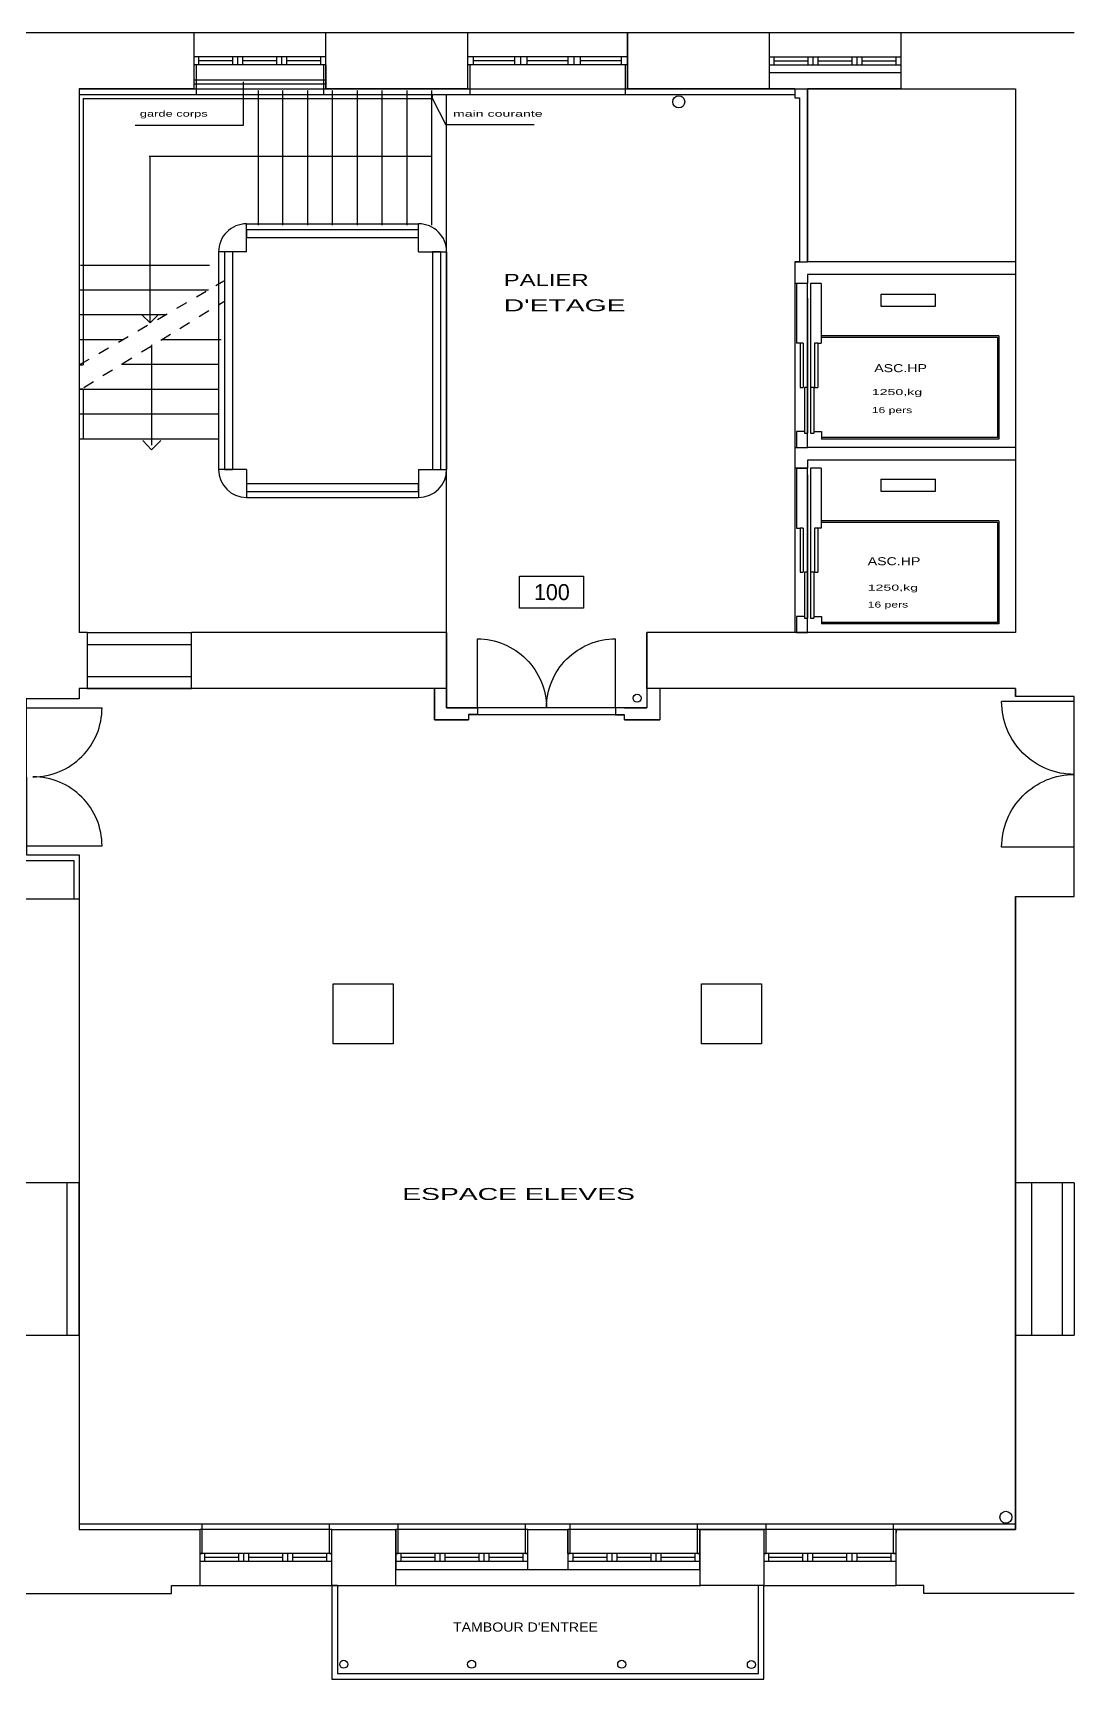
# Model space of a CAD drawing. Extents: x -18.1 to 35.5, y -13.5 to 10.2.
# Drawn here: x -0.51 to 12.5, y -12.62 to 7.95 of the extents above; entities that cross this region are included whole.
import ezdxf

# ---------------------------------------------------------------- set-up
doc = ezdxf.new("R2010")
doc.units = 0
doc.header["$MEASUREMENT"] = 0
doc.linetypes.add('_DASHED', pattern=[0.282222, 0.141111, -0.141111])
doc.linetypes.add('TRAIT_PLEIN', pattern=[0])
for name, color, linetype in [('ASCENSEURS', 1, 'TRAIT_PLEIN'), ('CLOIS1', 2, 'TRAIT_PLEIN'), ('ESCALIERS', 3, 'TRAIT_PLEIN'), ('MURS1', 7, 'TRAIT_PLEIN'), ('PORTE', 3, 'TRAIT_PLEIN'), ('SPACES', 150, 'TRAIT_PLEIN'), ('TEXTES', 6, 'TRAIT_PLEIN'), ('VITRE', 1, 'TRAIT_PLEIN')]:
    doc.layers.add(name, color=color, linetype=linetype)

msp = doc.modelspace()

# ---------------------------------------------------------------- linework, layer by layer
at = {"layer": 'ASCENSEURS'}
for p, q in [((9.16797, 4.818), (9.02909, 4.818)), ((9.02909, 4.818), (9.02909, 4.06907)), ((9.02909, 4.8108), (9.02909, 4.06907)), ((9.16797, 2.768), (9.16797, 4.818)), ((9.33933, 4.818), (9.20433, 4.818)), ((9.20433, 4.818), (9.20433, 2.96791)), ((9.33933, 4.818), (9.33933, 4.06907)), ((9.16797, 4.63275), (9.16797, 3.04063)), ((10.08364, 4.68423), (10.08364, 4.53423)), ((10.08364, 4.68423), (10.76471, 4.68423)), ((10.08364, 4.53423), (10.76471, 4.53423)), ((10.76471, 4.53423), (10.76471, 4.68423)), ((9.33933, 4.16291), (9.33933, 4.14291)), ((11.55906, 4.16291), (9.33933, 4.16291)), ((11.53906, 4.14291), (9.33933, 4.14291)), ((11.53906, 4.14291), (11.53906, 2.8929)), ((11.55906, 4.16291), (11.55906, 2.8729)), ((9.07433, 4.06907), (9.02909, 4.06907)), ((9.11433, 4.06907), (9.07433, 4.06907)), ((9.07433, 4.06907), (9.07433, 3.51851)), ((9.11433, 4.06907), (9.11433, 3.51851)), ((9.29468, 4.06907), (9.25468, 4.06907)), ((9.25468, 4.06907), (9.25468, 3.51851)), ((9.29468, 4.06907), (9.29468, 3.51851)), ((9.29468, 4.06907), (9.33933, 4.06907)), ((9.07433, 3.51851), (9.11433, 3.51851)), ((9.16797, 3.51851), (9.12797, 3.51851)), ((9.12797, 3.51851), (9.12797, 2.9455)), ((9.16797, 3.51851), (9.16797, 2.9455)), ((9.24433, 3.51851), (9.20433, 3.51851)), ((9.20433, 3.51851), (9.20433, 2.9455)), ((9.24433, 3.51851), (9.24433, 2.9455)), ((9.25468, 3.51851), (9.29468, 3.51851)), ((9.12797, 2.96791), (9.02909, 2.96791)), ((9.02909, 2.96791), (9.02909, 2.768)), ((9.12797, 2.9455), (9.16797, 2.9455)), ((9.20433, 2.9455), (9.24433, 2.9455)), ((9.24385, 2.96791), (9.34311, 2.96791)), ((9.34311, 2.96791), (9.34311, 2.8929)), ((9.34311, 2.8929), (9.34311, 2.8729)), ((11.53906, 2.8929), (9.34311, 2.8929)), ((9.02909, 2.768), (9.16797, 2.768)), ((11.55906, 2.8729), (9.34311, 2.8729)), ((9.16797, 2.50645), (9.02909, 2.50645)), ((9.02909, 2.50645), (9.02909, 1.75808)), ((9.16797, 0.45701), (9.16797, 2.507)), ((9.33933, 2.507), (9.20433, 2.507)), ((9.20433, 2.507), (9.20433, 0.65691)), ((9.33933, 2.507), (9.33933, 1.75808)), ((9.16797, 2.42447), (9.16797, 0.83235)), ((10.08364, 2.37323), (10.08364, 2.22323)), ((10.08364, 2.37323), (10.76471, 2.37323)), ((10.76471, 2.22323), (10.76471, 2.37323)), ((10.08364, 2.22323), (10.76471, 2.22323)), ((9.33933, 1.85191), (9.33933, 1.83191)), ((11.55906, 1.85191), (9.33933, 1.85191)), ((11.55906, 1.85191), (11.55906, 0.56191)), ((9.02909, 1.75808), (9.07433, 1.75808)), ((9.11433, 1.75808), (9.07433, 1.75808)), ((9.07433, 1.75808), (9.07433, 1.20752)), ((9.11433, 1.75808), (9.11433, 1.20752)), ((9.33933, 1.75808), (9.25468, 1.75808)), ((9.25468, 1.75808), (9.25468, 1.20752)), ((9.29468, 1.75808), (9.29468, 1.20752)), ((11.53906, 1.83191), (9.33933, 1.83191)), ((11.53906, 1.83191), (11.53906, 0.58191)), ((9.07433, 1.20752), (9.11433, 1.20752)), ((9.16797, 1.20752), (9.12797, 1.20752)), ((9.12797, 1.20752), (9.12797, 0.6345)), ((9.16797, 1.20752), (9.16797, 0.6345)), ((9.24433, 1.20752), (9.20433, 1.20752)), ((9.20433, 1.20752), (9.20433, 0.6345)), ((9.24433, 1.20752), (9.24433, 0.6345)), ((9.25468, 1.20752), (9.29468, 1.20752)), ((9.12797, 0.65691), (9.02909, 0.65691)), ((9.02909, 0.65691), (9.02909, 0.45701)), ((9.12797, 0.6345), (9.16797, 0.6345)), ((9.20433, 0.6345), (9.24433, 0.6345)), ((9.24385, 0.65691), (9.34311, 0.65691)), ((9.34311, 0.65691), (9.34311, 0.58191)), ((9.02909, 0.45701), (9.16797, 0.45701)), ((9.02909, 0.45701), (9.02909, 0.45701)), ((9.02909, 0.45701), (9.16797, 0.45701)), ((9.16797, 0.45701), (9.16797, 0.45701)), ((9.34311, 0.58191), (9.34311, 0.56191)), ((11.53906, 0.58191), (9.34311, 0.58191)), ((11.55906, 0.56191), (9.34311, 0.56191))]:
    msp.add_line(p, q, dxfattribs=at)
at = {"layer": 'CLOIS1'}
for p, q in [((1.52751, 7.54701), (1.49751, 7.54701)), ((1.49751, 7.54701), (1.49751, 7.24701)), ((1.52751, 7.54701), (1.52751, 7.17701)), ((3.14752, 7.54701), (3.11752, 7.54701)), ((3.11752, 7.54701), (3.11752, 7.17701)), ((3.14752, 7.54701), (3.14752, 7.24701)), ((4.94913, 7.54701), (4.91913, 7.54701)), ((4.91913, 7.54701), (4.91913, 7.24701)), ((4.94913, 7.54701), (4.94913, 7.17701)), ((6.91914, 7.54701), (6.88913, 7.54701)), ((6.88913, 7.54701), (6.88913, 7.17701)), ((6.91914, 7.54701), (6.91914, 7.24701)), ((0.06751, 7.24701), (1.49751, 7.24701)), ((0.06751, 7.24701), (0.06751, 7.17701)), ((3.14752, 7.24701), (4.91913, 7.24701)), ((6.91914, 7.24701), (9.00797, 7.24701)), ((9.00797, 7.24701), (9.00797, 7.17701)), ((0.06751, 7.17701), (1.52751, 7.17701)), ((1.52751, 7.17701), (3.11752, 7.17701)), ((3.11752, 7.17701), (4.94913, 7.17701)), ((4.94913, 7.17701), (6.88913, 7.17701)), ((6.88913, 7.17701), (9.00797, 7.17701)), ((4.65751, -0.24299), (4.50633, -0.24299)), ((4.50633, -0.24299), (4.50633, -0.63762)), ((4.65751, -0.24299), (4.65751, -0.48762)), ((7.31984, -0.24299), (7.15751, -0.24299)), ((7.15751, -0.24299), (7.15751, -0.48762)), ((7.31984, -0.24299), (7.31984, -0.63762)), ((4.65751, -0.48762), (4.92948, -0.48762)), ((4.92948, -0.48762), (5.04132, -0.48762)), ((4.92948, -0.56843), (4.92948, -0.63762)), ((5.04132, -0.56843), (4.92948, -0.56843)), ((5.04132, -0.48762), (5.04132, -0.56843)), ((6.87949, -0.48762), (6.76765, -0.48762)), ((6.76765, -0.48762), (6.76765, -0.57291)), ((6.76765, -0.57291), (6.87949, -0.57291)), ((6.87949, -0.48762), (7.15751, -0.48762)), ((6.87949, -0.63762), (6.87949, -0.57291)), ((4.50633, -0.63762), (4.92948, -0.63762)), ((6.87949, -0.63762), (7.31984, -0.63762)), ((-0.59628, -2.39299), (-0.00231, -2.39299)), ((-0.59179, -2.323), (0.06769, -2.323)), ((-0.00231, -2.39299), (-0.00231, -2.87299)), ((0.06769, -2.323), (0.06769, -2.87299)), ((-0.00231, -2.87299), (0.06769, -2.87299)), ((0.06751, -10.68294), (0.06751, -10.75294)), ((0.06751, -10.68294), (1.60212, -10.68294)), ((1.60212, -10.68294), (3.19291, -10.68294)), ((1.60212, -11.05294), (1.60212, -10.68294)), ((3.19291, -10.68294), (4.05251, -10.68294)), ((3.19291, -11.05294), (3.19291, -10.68294)), ((4.05251, -10.68294), (5.64251, -10.68294)), ((4.05251, -11.05294), (4.05251, -10.68294)), ((5.64251, -11.05294), (5.64251, -10.68294)), ((5.64251, -10.68294), (6.20251, -10.68294)), ((6.20251, -10.68294), (7.79252, -10.68294)), ((6.20251, -11.05294), (6.20251, -10.68294)), ((7.79252, -10.68294), (8.65212, -10.68294)), ((7.79252, -11.05294), (7.79252, -10.68294)), ((8.65212, -10.68294), (10.24291, -10.68294)), ((8.65212, -11.05228), (8.65212, -10.68294)), ((10.24291, -10.68294), (11.76733, -10.68294)), ((10.24291, -11.05228), (10.24291, -10.68294)), ((11.76752, -10.75228), (11.76751, -10.68313)), ((0.06751, -10.75294), (1.57251, -10.75294)), ((1.57251, -10.75294), (1.5725, -11.05294)), ((3.22291, -10.75294), (4.02251, -10.75294)), ((3.22291, -11.05294), (3.22291, -10.75294)), ((4.02251, -11.05294), (4.02251, -10.75294)), ((5.67251, -11.05294), (5.67251, -10.75294)), ((5.67251, -10.75294), (6.17251, -10.75294)), ((6.17251, -11.05294), (6.17251, -10.75294)), ((7.82251, -10.75294), (8.62251, -10.75294)), ((7.82252, -11.05294), (7.82252, -10.75294)), ((8.62251, -10.75294), (8.62212, -11.05228)), ((10.27251, -11.05228), (10.27251, -10.75228)), ((10.27251, -10.75228), (10.27251, -10.79116)), ((10.27251, -10.75228), (11.76752, -10.75228)), ((1.57251, -11.05294), (1.60212, -11.05294)), ((3.19291, -11.05294), (3.22251, -11.05294)), ((4.02251, -11.05294), (4.05251, -11.05294)), ((5.64251, -11.05294), (5.67251, -11.05294)), ((6.17251, -11.05294), (6.20251, -11.05294)), ((6.17251, -11.05294), (6.20251, -11.05294)), ((7.79252, -11.05294), (7.82252, -11.05294)), ((7.79252, -11.05294), (7.82251, -11.05294)), ((8.62212, -11.05228), (8.65212, -11.05228)), ((8.62212, -11.05228), (8.65212, -11.05228)), ((10.24291, -11.05228), (10.27291, -11.05228)), ((10.24291, -11.05228), (10.27251, -11.05228))]:
    msp.add_line(p, q, dxfattribs=at)
for centre, major_axis, start_param, end_param in [((7.55814, 7.08663), (0.05303, 0.05303), 0.7853981633974576, 7.068583470577043), ((7.03755, -0.36577), (0.03536, 0.03536), 0.785398163397452, 7.068583470577037), ((11.64562, -10.60108), (0.05303, 0.05303), 0.7853981633974513, 7.068583470577037)]:
    msp.add_ellipse(centre, major_axis=major_axis, ratio=1, start_param=start_param, end_param=end_param, dxfattribs=at)
at = {"layer": 'ESCALIERS'}
for p, q in [((1.49819, 7.36144), (3.14751, 7.36144)), ((1.49819, 7.31144), (3.14751, 7.31144)), ((2.30251, 7.22831), (2.30251, 5.54331)), ((2.61251, 5.54331), (2.61251, 7.22831)), ((2.92251, 5.54331), (2.92251, 7.22831)), ((3.23251, 5.54331), (3.23251, 7.22831)), ((3.54252, 5.54331), (3.54252, 7.22831)), ((3.85252, 5.54331), (3.85252, 7.22831)), ((4.16252, 5.54331), (4.16252, 7.22831)), ((4.47252, 5.54331), (4.47252, 7.22831)), ((0.06751, 7.17701), (4.4817, 7.17701)), ((0.06751, 7.12701), (0.06751, 7.12701)), ((0.06751, 7.12701), (0.06751, 3.79842)), ((0.11751, 7.12701), (4.4817, 7.12701)), ((0.11751, 7.12701), (0.11751, 3.79842)), ((4.4817, 7.12701), (4.4817, 7.17701)), ((4.47252, 6.4045), (0.93997, 6.4045)), ((0.95324, 4.32377), (0.95324, 6.4045)), ((0.08207, 5.04701), (1.69572, 5.04701)), ((0.06751, 4.73701), (1.68117, 4.73701)), ((0.06751, 4.42701), (1.1482, 4.42701)), ((0.95324, 4.32377), (0.85062, 4.42638)), ((0.95324, 4.32377), (1.05414, 4.42468)), ((0.06751, 4.11701), (0.61524, 4.11701)), ((1.09901, 4.11701), (1.83896, 4.11701)), ((0.97072, 4.05175), (0.97072, 2.79626)), ((0.06751, 3.79842), (0.11751, 3.79842)), ((0.59357, 3.807), (1.80751, 3.807)), ((0.06751, 3.49701), (1.80751, 3.49701)), ((0.11751, 3.49701), (0.06751, 3.49701)), ((0.06751, 3.49701), (0.06751, 2.877)), ((0.11751, 3.49701), (0.11751, 2.877)), ((0.06751, 3.18701), (1.80751, 3.18701)), ((0.06751, 2.877), (1.80751, 2.877)), ((0.06751, 2.877), (0.11751, 2.877)), ((0.97072, 2.73902), (0.86105, 2.85349)), ((0.97072, 2.73902), (1.0846, 2.85349))]:
    msp.add_line(p, q, dxfattribs=at)
at = {"layer": 'ESCALIERS', "linetype": '_DASHED'}
for p, q in [((0.06751, 3.79842), (1.87392, 4.84912)), ((0.12275, 3.51823), (1.87392, 4.59229))]:
    msp.add_line(p, q, dxfattribs=at)
at = {"layer": 'MURS1'}
for p, q in [((1.49751, 7.94701), (-1.5293, 7.94701)), ((1.49751, 7.94701), (1.49751, 7.24701)), ((3.14751, 7.94701), (1.49751, 7.94701)), ((4.91913, 7.94701), (3.14751, 7.94701)), ((3.14751, 7.24701), (3.14751, 7.94701)), ((4.91913, 7.94701), (4.91913, 7.94701)), ((4.91913, 7.94701), (4.91913, 7.24701)), ((6.91913, 7.94701), (4.91913, 7.94701)), ((6.91913, 7.94755), (6.91913, 7.24755)), ((8.68752, 7.94755), (6.91913, 7.94755)), ((6.91913, 7.24701), (6.91913, 7.94701)), ((6.91913, 7.94701), (6.91913, 7.94701)), ((6.91913, 7.24701), (6.91913, 7.94701)), ((8.68752, 7.94755), (8.68752, 7.24755)), ((10.33752, 7.94755), (8.68752, 7.94755)), ((12.49752, 7.94755), (10.33752, 7.94755)), ((10.33752, 7.24755), (10.33752, 7.94755)), ((8.68752, 7.44755), (8.68752, 7.24755)), ((10.33752, 7.44755), (8.68752, 7.44755)), ((10.33752, 7.24755), (10.33752, 7.44755)), ((0.06751, 7.24701), (0.06751, 7.24701)), ((0.06751, 7.24701), (0.06751, 0.45701)), ((1.49751, 7.24701), (0.06751, 7.24701)), ((1.49751, 7.24701), (3.14751, 7.24701)), ((1.49819, 7.36144), (1.49819, 7.31144)), ((4.91913, 7.24701), (3.14751, 7.24701)), ((4.91913, 7.24701), (4.91913, 7.24701)), ((4.91913, 7.24701), (6.91913, 7.24701)), ((8.68752, 7.24755), (6.91913, 7.24755)), ((6.91913, 7.24701), (6.91913, 7.24701)), ((8.68752, 7.24755), (9.00797, 7.24755)), ((9.00797, 7.24755), (8.68752, 7.24755)), ((9.00797, 7.24755), (9.00797, 7.13701)), ((9.00797, 7.24755), (9.16797, 7.24755)), ((9.16797, 7.24755), (9.16797, 7.13701)), ((10.33752, 7.24755), (9.16797, 7.24755)), ((9.16797, 7.24755), (11.76751, 7.24755)), ((9.16797, 5.08701), (9.16797, 7.24701)), ((11.76751, 7.24755), (11.76751, 0.45701)), ((9.00797, 7.13701), (9.06797, 7.13701)), ((9.06797, 7.13701), (9.06797, 5.08701)), ((9.16797, 7.13701), (9.16797, 5.08701)), ((9.16797, 6.95443), (9.16797, 5.36231)), ((2.15751, 5.21201), (2.15751, 5.56201)), ((2.15751, 5.56201), (4.30752, 5.56201)), ((4.30752, 5.21201), (4.30752, 5.56201)), ((2.15751, 5.487), (2.15751, 5.38701)), ((4.30752, 5.487), (2.15751, 5.487)), ((4.30752, 5.38701), (2.15751, 5.38701)), ((4.30752, 5.38701), (4.30752, 5.487)), ((2.15751, 5.21201), (1.80751, 5.21201)), ((1.80751, 5.21201), (1.80751, 2.492)), ((1.98251, 5.21201), (1.88251, 5.21201)), ((1.88251, 5.21201), (1.88251, 2.492)), ((1.98251, 5.21201), (1.98251, 2.492)), ((4.30752, 5.21201), (4.65751, 5.21201)), ((4.58251, 5.21201), (4.48251, 5.21201)), ((4.48251, 5.21201), (4.48251, 2.492)), ((4.58251, 5.21201), (4.58251, 2.492)), ((4.65751, 5.21201), (4.65751, 2.492)), ((9.00797, 5.08701), (9.00797, 4.818)), ((9.00797, 5.08701), (9.16797, 5.08701)), ((11.76796, 5.08701), (9.16797, 5.08701)), ((11.76796, 4.92701), (11.76796, 5.08701)), ((9.16797, 4.818), (9.00797, 4.818)), ((11.76796, 4.92701), (9.16797, 4.92701)), ((9.16797, 4.92701), (9.16797, 4.818)), ((9.00797, 2.768), (9.00797, 2.507)), ((9.00797, 2.768), (9.16797, 2.768)), ((11.76796, 2.768), (9.16797, 2.768)), ((11.76796, 2.608), (11.76796, 2.768)), ((2.15751, 2.492), (1.80751, 2.492)), ((1.88251, 2.492), (1.98251, 2.492)), ((2.15751, 2.492), (2.15751, 2.14201)), ((4.30752, 2.492), (4.65751, 2.492)), ((4.30752, 2.492), (4.30752, 2.14201)), ((4.48251, 2.492), (4.58251, 2.492)), ((9.16797, 2.507), (9.00797, 2.507)), ((11.76796, 2.608), (9.16797, 2.608)), ((9.16797, 2.608), (9.16797, 2.507)), ((2.15751, 2.31701), (2.15751, 2.21701)), ((2.15751, 2.31701), (4.30752, 2.31701)), ((4.30752, 2.21701), (4.30752, 2.31701)), ((2.15751, 2.21701), (4.30752, 2.21701)), ((2.15751, 2.14201), (4.30752, 2.14201)), ((0.16751, 0.45701), (0.06751, 0.45701)), ((0.16751, 0.45701), (0.16751, -0.24299)), ((0.16751, 0.45701), (1.46751, 0.45701)), ((4.65751, 0.45701), (1.46751, 0.45701)), ((1.46751, -0.24299), (1.46751, 0.45701)), ((4.65751, 0.45701), (4.65751, -0.24299)), ((11.76751, 0.45701), (7.15751, 0.45701)), ((7.15751, -0.24299), (7.15751, 0.45701)), ((0.16751, 0.307), (1.46751, 0.307)), ((0.16751, -0.09299), (0.16751, -0.24299)), ((0.16751, -0.09299), (1.46751, -0.09299)), ((1.46751, -0.24299), (1.46751, -0.09299)), ((0.06751, -0.373), (-0.66249, -0.373)), ((0.16751, -0.24299), (0.06751, -0.24299)), ((0.06751, -0.24299), (0.06751, -0.373)), ((0.16751, -0.24299), (1.46751, -0.24299)), ((4.65751, -0.24299), (1.46751, -0.24299)), ((11.76751, -0.24299), (7.15751, -0.24299)), ((11.76751, -0.24299), (11.76751, -0.34299)), ((12.49751, -0.34299), (11.76751, -0.34299)), ((-0.66249, -2.87299), (0.06751, -2.87299)), ((0.06751, -2.87299), (0.06751, -6.42299)), ((11.76751, -2.84299), (12.49751, -2.84299)), ((11.76751, -2.843), (11.76751, -6.42299)), ((3.24104, -4.68299), (3.24104, -3.93299)), ((3.24104, -3.93299), (3.99104, -3.93299)), ((3.99104, -3.93299), (3.99104, -4.68299)), ((7.84199, -4.68299), (7.84199, -3.93299)), ((7.84199, -3.93299), (8.59199, -3.93299)), ((8.59199, -3.93299), (8.59199, -4.68299)), ((3.99104, -4.68299), (3.24104, -4.68299)), ((8.59199, -4.68299), (7.84199, -4.68299)), ((0.06751, -6.42299), (-0.66249, -6.42299)), ((-0.08249, -8.32299), (-0.08249, -6.42299)), ((0.06751, -8.32299), (0.06751, -6.42299)), ((12.49751, -6.42299), (11.76751, -6.42299)), ((11.96751, -6.42299), (11.76751, -6.42299)), ((11.76751, -6.42299), (11.76751, -8.32299)), ((11.96751, -6.42299), (11.96751, -8.32299)), ((12.49751, -6.42299), (12.34751, -6.42299)), ((12.34751, -6.42299), (12.34751, -8.32299)), ((12.49751, -6.42299), (12.49751, -8.32299)), ((-0.66249, -8.323), (0.06751, -8.323)), ((0.06751, -8.323), (0.06751, -10.75294)), ((11.76751, -8.32299), (11.96751, -8.32299)), ((11.76751, -8.323), (11.76751, -10.75228)), ((11.76751, -8.323), (12.49751, -8.323)), ((12.34751, -8.32299), (12.49751, -8.32299)), ((0.06751, -10.75294), (1.22101, -10.75294)), ((1.22101, -10.75294), (1.57251, -10.75294)), ((1.57251, -10.75294), (1.57251, -11.45294)), ((3.22251, -10.75294), (1.57251, -10.75294)), ((3.22251, -10.75294), (4.02251, -10.75294)), ((3.22251, -11.45294), (3.22251, -10.75294)), ((4.02251, -11.45294), (4.02251, -10.75294)), ((4.02251, -10.75294), (4.02251, -11.25294)), ((4.02251, -10.75294), (4.02251, -10.75294)), ((4.02251, -10.75294), (4.02251, -11.25294)), ((5.67251, -10.75294), (4.02251, -10.75294)), ((5.67251, -10.75294), (6.17251, -10.75294)), ((5.67251, -11.25294), (5.67251, -10.75294)), ((6.17251, -10.75294), (6.17251, -11.25294)), ((7.82251, -10.75294), (6.17251, -10.75294)), ((7.82251, -10.75228), (7.82251, -11.45228)), ((8.62251, -10.75228), (7.82251, -10.75228)), ((7.82251, -11.25294), (7.82251, -10.75294)), ((7.82251, -10.75294), (7.82251, -10.75294)), ((7.82251, -11.25294), (7.82251, -10.75294)), ((8.62251, -10.75228), (8.62251, -11.45228)), ((10.27251, -10.75228), (8.62251, -10.75228)), ((10.62101, -10.75228), (10.27251, -10.75228)), ((10.27251, -11.45228), (10.27251, -10.75228)), ((11.76751, -10.75228), (10.62101, -10.75228)), ((4.02251, -11.25294), (4.02251, -11.25294)), ((4.02251, -11.25294), (5.67251, -11.25294)), ((5.67251, -11.25294), (6.17251, -11.25294)), ((6.17251, -11.25294), (7.82251, -11.25294)), ((7.82251, -11.25294), (7.82251, -11.25294)), ((1.22101, -11.45294), (1.57251, -11.45294)), ((1.22101, -11.55294), (1.22101, -11.45294)), ((1.57251, -11.45294), (3.22251, -11.45294)), ((3.22251, -11.45294), (4.02251, -11.45294)), ((4.02251, -11.45294), (7.8278, -11.45294)), ((8.62251, -11.45228), (7.82251, -11.45228)), ((8.62251, -11.45228), (10.27251, -11.45228)), ((10.62101, -11.45228), (10.27251, -11.45228)), ((10.62101, -11.55228), (10.62101, -11.45228)), ((-0.66218, -11.55294), (1.22101, -11.55294)), ((12.49893, -11.55228), (10.62101, -11.55228))]:
    msp.add_line(p, q, dxfattribs=at)
for centre, start, end in [((2.15751, 5.21201), 90.000003, 180.000005), ((4.30752, 5.21201), 0, 90.000003), ((2.15751, 2.492), 180.000005, 270.000001), ((4.30752, 2.492), 270.000001, 0)]:
    msp.add_arc(centre, 0.35, start, end, dxfattribs=at)
at = {"layer": 'PORTE'}
for p, q in [((5.04132, -0.48762), (5.04132, 0.37555)), ((6.76765, -0.48762), (6.76765, 0.37555)), ((12.49752, -0.40799), (11.59252, -0.40799)), ((-0.59668, -0.48483), (0.35177, -0.48483)), ((-0.59668, -2.21116), (0.35177, -2.21116)), ((12.50252, -2.22799), (11.59252, -2.22799))]:
    msp.add_line(p, q, dxfattribs=at)
at = {"layer": 'PORTE', "extrusion": (0, 0, -1)}
for centre, major_axis, start_param, end_param in [((5.04132, -0.48762), (-0.61035, 0.61035), 0.78539822, 2.35619458), ((6.76765, -0.48762), (-0.61035, 0.61035), 5.49778714, 7.06858352), ((12.50252, -0.40799), (-0.64347, 0.64347), 3.92699082, 5.4977872), ((12.50252, -2.22799), (-0.64347, 0.64347), 5.4977872, 7.06858356)]:
    msp.add_ellipse(centre, major_axis=major_axis, ratio=1, start_param=start_param, end_param=end_param, dxfattribs=at)
at = {"layer": 'PORTE'}
for centre, major_axis, start_param, end_param in [((-0.51139, -0.48483), (0.61035, 0.61035), 3.92699082, 5.4977872), ((-0.51139, -2.21116), (-0.61035, 0.61035), 3.92699087, 5.49778723)]:
    msp.add_ellipse(centre, major_axis=major_axis, ratio=1, start_param=start_param, end_param=end_param, dxfattribs=at)
at = {"layer": 'SPACES'}
for points in [[(4.65751, 0.45701), (4.65751, 7.17701), (9.00797, 7.17701), (9.00797, 7.13701), (9.06797, 7.13701), (9.06797, 5.08701), (9.00797, 5.08701), (9.00797, 0.45701), (7.15751, 0.45701), (7.15751, -0.48762), (4.65751, -0.48762), (4.65751, 0.45701)], [(-0.59668, -0.37272), (-0.59179, -2.323), (0.06769, -2.323), (0.06751, -10.68294), (11.76751, -10.68235), (11.76751, -2.84299), (12.49752, -2.843), (12.49752, -0.34299), (11.76751, -0.34299), (11.76751, -0.24299), (7.31984, -0.24299), (7.31984, -0.63762), (6.87949, -0.63762), (6.87949, -0.57291), (4.92948, -0.57291), (4.92948, -0.63762), (4.50633, -0.63762), (4.50633, -0.24299), (0.06751, -0.24299), (0.06751, -0.373), (-0.59668, -0.37272)]]:
    msp.add_lwpolyline(points, dxfattribs=at)
at = {"layer": 'TEXTES'}
for p, q in [((2.12079, 6.7968), (2.12079, 7.33644)), ((4.64986, 6.79465), (4.4817, 7.12701)), ((0.7664, 6.7968), (2.12079, 6.7968)), ((5.74971, 6.79744), (4.65538, 6.79744))]:
    msp.add_line(p, q, dxfattribs=at)
msp.add_lwpolyline([(5.56927, 1.1604), (6.36774, 1.1604), (6.36774, 0.75887), (5.56927, 0.75887)], close=True, dxfattribs=at)
at = {"layer": 'VITRE'}
for p, q in [((3.14791, 7.64701), (1.49712, 7.64701)), ((1.56001, 7.54701), (1.56001, 7.64701)), ((1.9845, 7.54701), (1.9845, 7.64701)), ((2.04738, 7.54701), (2.04738, 7.64701)), ((2.11027, 7.54701), (2.11027, 7.64701)), ((2.53476, 7.54701), (2.53476, 7.64701)), ((2.59765, 7.54701), (2.59765, 7.64701)), ((2.66053, 7.54701), (2.66053, 7.64701)), ((3.08502, 7.54701), (3.08502, 7.64701)), ((6.91961, 7.64701), (4.91866, 7.64701)), ((4.99488, 7.54701), (4.99488, 7.64701)), ((5.50941, 7.54701), (5.50941, 7.64701)), ((5.58564, 7.54701), (5.58564, 7.64701)), ((5.66187, 7.54701), (5.66187, 7.64701)), ((6.1764, 7.54701), (6.1764, 7.64701)), ((6.25263, 7.54701), (6.25263, 7.64701)), ((6.32885, 7.54701), (6.32885, 7.64701)), ((6.84338, 7.54701), (6.84338, 7.64701)), ((8.68712, 7.64755), (10.33791, 7.64755)), ((8.75001, 7.54755), (8.75001, 7.64755)), ((9.1745, 7.54755), (9.1745, 7.64755)), ((9.23739, 7.54755), (9.23739, 7.64755)), ((9.30027, 7.54755), (9.30027, 7.64755)), ((9.72476, 7.54755), (9.72476, 7.64755)), ((9.78765, 7.54755), (9.78765, 7.64755)), ((9.85054, 7.54755), (9.85054, 7.64755)), ((10.27502, 7.54755), (10.27502, 7.64755)), ((3.14752, 7.54701), (1.49751, 7.54701)), ((1.9845, 7.59701), (1.56001, 7.59701)), ((2.53476, 7.59701), (2.11027, 7.59701)), ((3.08502, 7.59701), (2.66053, 7.59701)), ((6.91913, 7.54701), (4.91913, 7.54701)), ((5.50941, 7.59701), (4.99488, 7.59701)), ((6.1764, 7.59701), (5.66187, 7.59701)), ((6.84338, 7.59701), (6.32885, 7.59701)), ((8.68752, 7.54755), (10.33752, 7.54755)), ((8.75001, 7.59755), (9.1745, 7.59755)), ((9.30027, 7.59755), (9.72476, 7.59755)), ((9.85054, 7.59755), (10.27502, 7.59755)), ((3.2229, -11.05294), (1.57251, -11.05294)), ((1.635, -11.15294), (1.635, -11.05294)), ((2.05949, -11.10294), (1.635, -11.10294)), ((2.05949, -11.15294), (2.05949, -11.05294)), ((2.12238, -11.15294), (2.12238, -11.05294)), ((2.18527, -11.15294), (2.18527, -11.05294)), ((2.60976, -11.10294), (2.18527, -11.10294)), ((2.60976, -11.15294), (2.60976, -11.05294)), ((2.67264, -11.15294), (2.67264, -11.05294)), ((2.73553, -11.15294), (2.73553, -11.05294)), ((3.16002, -11.10294), (2.73553, -11.10294)), ((3.16002, -11.15294), (3.16002, -11.05294)), ((5.67251, -11.05294), (4.02251, -11.05294)), ((4.08501, -11.05294), (4.08501, -11.15294)), ((4.50949, -11.10294), (4.08501, -11.10294)), ((4.50949, -11.05294), (4.50949, -11.15294)), ((4.57238, -11.05294), (4.57238, -11.15294)), ((4.63527, -11.05294), (4.63527, -11.15294)), ((5.05976, -11.10294), (4.63527, -11.10294)), ((5.05976, -11.05294), (5.05976, -11.15294)), ((5.12264, -11.05294), (5.12264, -11.15294)), ((5.18553, -11.05294), (5.18553, -11.15294)), ((5.61002, -11.10294), (5.18553, -11.10294)), ((5.61002, -11.05294), (5.61002, -11.15294)), ((7.82251, -11.05294), (6.17251, -11.05294)), ((6.23501, -11.05294), (6.23501, -11.15294)), ((6.6595, -11.10294), (6.23501, -11.10294)), ((6.6595, -11.05294), (6.6595, -11.15294)), ((6.72238, -11.05294), (6.72238, -11.15294)), ((6.78527, -11.05294), (6.78527, -11.15294)), ((7.20976, -11.10294), (6.78527, -11.10294)), ((7.20976, -11.05294), (7.20976, -11.15294)), ((7.27265, -11.05294), (7.27265, -11.15294)), ((7.33553, -11.05294), (7.33553, -11.15294)), ((7.76002, -11.10294), (7.33553, -11.10294)), ((7.76002, -11.05294), (7.76002, -11.15294)), ((10.27291, -11.05228), (8.62212, -11.05228)), ((8.68501, -11.15228), (8.68501, -11.05228)), ((9.1095, -11.10228), (8.68501, -11.10228)), ((9.1095, -11.15228), (9.1095, -11.05228)), ((9.17238, -11.15228), (9.17238, -11.05228)), ((9.23527, -11.15228), (9.23527, -11.05228)), ((9.65976, -11.10228), (9.23527, -11.10228)), ((9.65976, -11.15228), (9.65976, -11.05228)), ((9.72265, -11.15228), (9.72265, -11.05228)), ((9.78553, -11.15228), (9.78553, -11.05228)), ((10.21002, -11.10228), (9.78553, -11.10228)), ((10.21002, -11.15228), (10.21002, -11.05228)), ((3.22251, -11.15294), (1.57251, -11.15294)), ((5.67291, -11.15294), (4.02212, -11.15294)), ((7.82291, -11.15294), (6.17212, -11.15294)), ((10.27252, -11.15228), (8.62251, -11.15228)), ((3.29251, -11.45416), (3.22251, -11.45416)), ((3.22251, -11.45416), (3.22251, -12.62234)), ((3.29251, -11.45416), (3.29251, -12.55234)), ((8.62251, -11.45316), (8.55251, -11.45316)), ((8.55251, -12.55234), (8.55251, -11.45316)), ((8.62251, -12.62234), (8.62251, -11.45316)), ((3.22251, -12.62234), (8.62251, -12.62234)), ((3.29251, -12.55234), (8.55251, -12.55234))]:
    msp.add_line(p, q, dxfattribs=at)
for centre in [(3.37117, -12.43708), (4.97013, -12.43755), (6.84463, -12.43755), (8.46491, -12.44167)]:
    msp.add_ellipse(centre, major_axis=(-0.03536, 0.03536), ratio=1, start_param=-0.78539816, end_param=5.49778714, dxfattribs=at)

# ---------------------------------------------------------------- texts
at = {"layer": 'ASCENSEURS', "width": 1.322}
for p in [(10.00066, 3.70862), (9.91885, 1.29608)]:
    msp.add_text('ASC.HP', height=0.1, dxfattribs=at).set_placement(p)
at = {"layer": 'TEXTES'}
for s, height, width, p in [('garde corps', 0.075, 1.602424, (0.82349, 6.90136)), ('main courante', 0.075, 1.762667, (4.73661, 6.90136)), ('PALIER          ', 0.15, 1.48725, (5.37117, 4.78616)), ("D'ETAGE", 0.15, 1.762667, (5.37117, 4.46888)), ('1250,kg', 0.075, 1.762667, (9.96998, 3.422)), ('16 pers', 0.075, 1.510857, (9.96998, 3.19669)), ('1250,kg', 0.075, 1.762667, (9.91885, 0.9788)), ('16 pers', 0.075, 1.510857, (9.91885, 0.76728)), ('ESPACE ELEVES', 0.15, 1.762667, (4.10205, -6.63592)), ("TAMBOUR D'ENTREE", 0.115, 1.149565, (4.73661, -12.02968))]:
    msp.add_text(s, height=height, dxfattribs=dict(at, width=width)).set_placement(p)
at = {"layer": 'TEXTES', "insert": (5.97243, 0.95833), "char_height": 0.2, "width": 0.775, "attachment_point": 5}
msp.add_mtext('100', dxfattribs=at)

doc.saveas('drawing.dxf')
